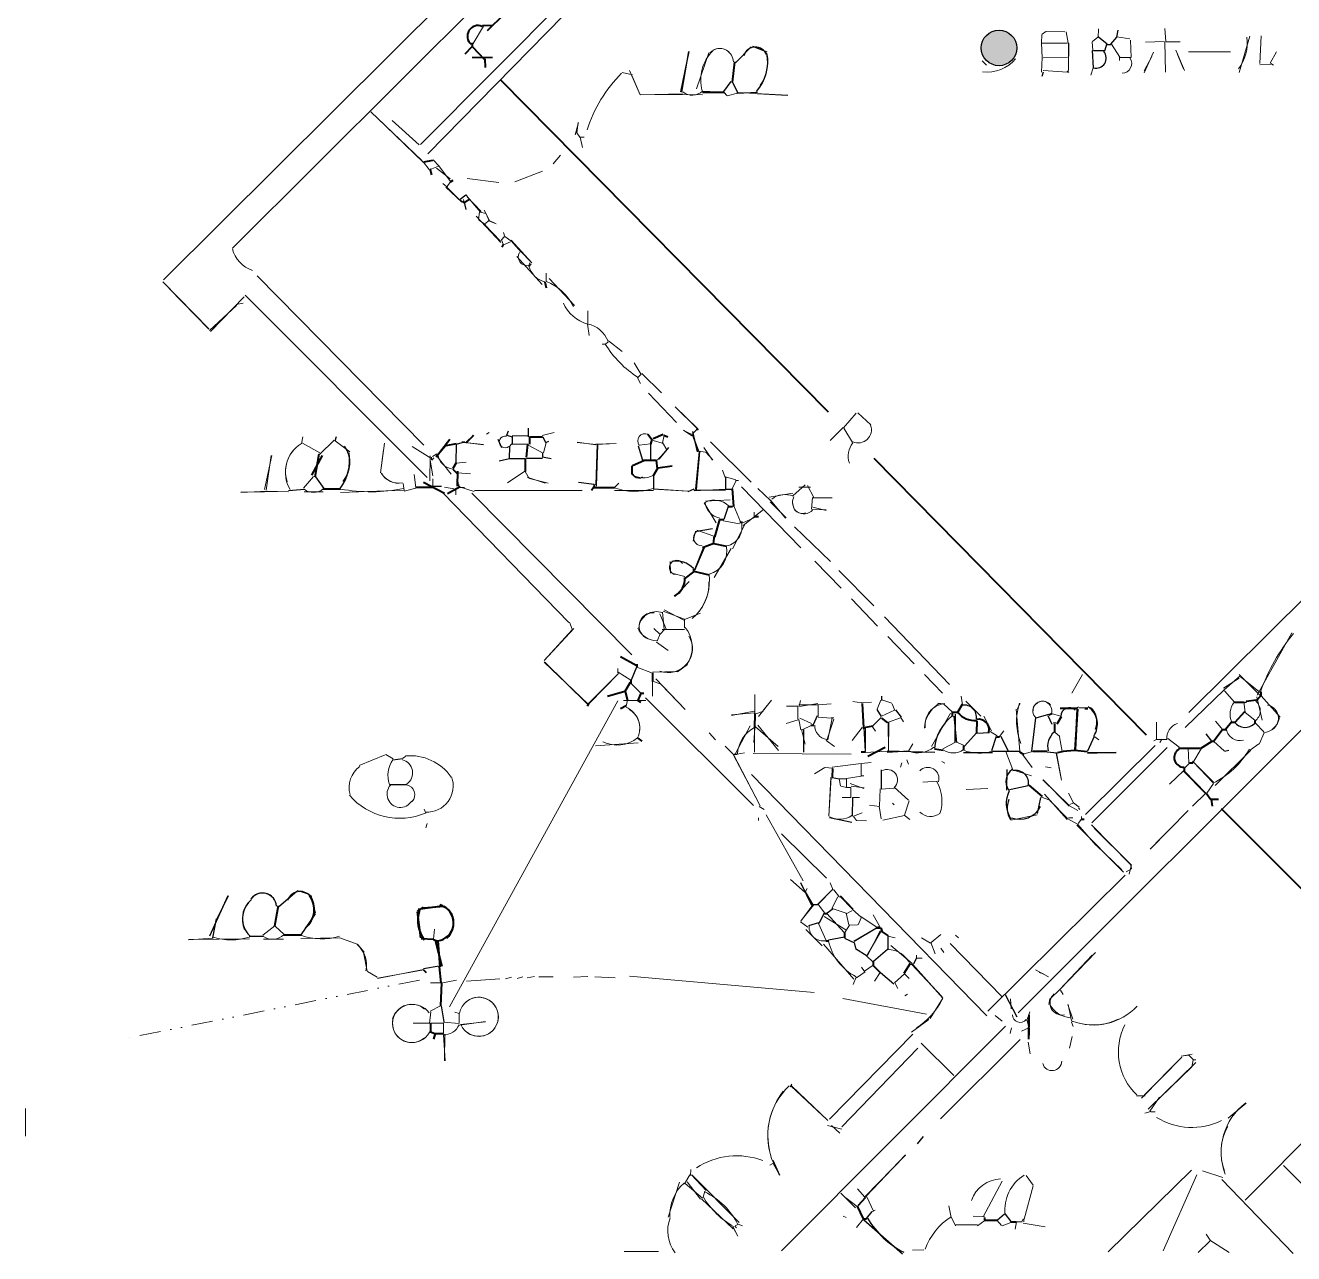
# Model space of a CAD drawing. Header units: millimetres. Extents: x 65038 to 140949, y 40232 to 87783.
# Drawn here: x 65038 to 79942, y 40247 to 54684 of the extents above; entities that cross this region are included whole.
import ezdxf

# ---------------------------------------------------------------- set-up
doc = ezdxf.new("R2010")
doc.units = ezdxf.units.MM
doc.linetypes.add('DASHED', pattern=[617.859838, 445.211271, -172.648568])
doc.linetypes.add('PHANTOM', pattern=[620.047203, 246.784465, -124.420913, 0, -124.420913, 0, -124.420913])
for name, color, linetype, lineweight in [('A_DASHED', 8, 'DASHED', 18), ('A_MED', 9, 'CONTINUOUS', 20), ('A_THIN', 8, 'CONTINUOUS', 15), ('CHECK', 2, 'CONTINUOUS', 35), ('L_PHANTOM', 34, 'PHANTOM', 9), ('P_NOMARK', 6, 'CONTINUOUS', 35), ('P_R', 5, 'CONTINUOUS', 40), ('P_R_MARK', 5, 'CONTINUOUS', 25), ('SYM', 4, 'CONTINUOUS', 25), ('TEXT_SHAPE', 7, 'CONTINUOUS', 30)]:
    doc.layers.add(name, color=color, linetype=linetype, lineweight=lineweight)

msp = doc.modelspace()

# ---------------------------------------------------------------- hatches: boundary and pattern name
at = {"layer": 'TEXT_SHAPE'}
h = msp.add_hatch(color=7, dxfattribs=at)
h.dxf.hatch_style = 1
edge = h.paths.add_edge_path()
edge.add_arc((76480, 54419), 209, 0, 360)

# ---------------------------------------------------------------- linework, layer by layer
at = {"layer": 'A_DASHED', "lineweight": 15}
msp.add_line((74315, 48388), (75814, 46836), dxfattribs=at)
at = {"layer": 'A_MED', "lineweight": 20}
for p, q in [((70422, 54673), (70302, 54470)), ((73070, 54362), (72925, 53940)), ((78708, 54374), (79199, 54374)), ((72172, 54101), (72053, 54129)), ((72139, 54155), (72264, 53868)), ((72264, 53868), (72169, 54086)), ((72269, 53867), (72761, 53879)), ((72997, 53867), (72269, 53870)), ((73249, 53895), (73282, 53861)), ((73287, 53857), (73407, 53886)), ((73400, 53896), (73997, 53862)), ((73640, 53878), (73996, 53858)), ((71538, 53541), (71499, 53398)), ((71534, 53541), (71518, 53422)), ((71519, 53420), (71553, 53369)), ((71555, 53371), (71606, 53371)), ((71556, 53371), (71585, 53250)), ((69716, 53075), (69784, 52990)), ((69831, 53103), (69898, 53035)), ((69942, 52825), (69991, 52788)), ((69981, 52783), (70169, 52608)), ((69988, 52786), (70139, 52633)), ((70228, 52884), (70603, 52836)), ((70187, 52638), (70215, 52520)), ((70220, 52694), (70253, 52643)), ((70383, 52489), (70451, 52473)), ((70438, 52338), (70621, 52149)), ((70479, 52388), (70445, 52354)), ((70481, 52396), (70569, 52351)), ((70485, 52388), (70570, 52353)), ((70633, 52162), (70653, 52112)), ((70657, 52249), (70673, 52198)), ((70745, 52153), (70865, 52019)), ((70991, 51894), (70747, 52159)), ((70813, 51968), (71112, 51639)), ((71158, 51771), (71158, 51669)), ((67609, 51495), (67213, 51087)), ((71643, 51174), (71662, 51039)), ((72674, 50202), (72930, 49950)), ((72772, 49926), (72870, 49861)), ((68667, 49807), (68493, 49641)), ((68679, 49800), (68853, 49672)), ((71522, 49781), (71742, 49758)), ((71523, 49784), (71741, 49752)), ((72417, 49804), (72520, 49772)), ((72525, 49781), (72576, 49696)), ((72772, 49921), (72875, 49875)), ((73089, 49788), (73567, 49316)), ((68293, 49774), (68497, 49658)), ((69258, 49773), (69211, 49424)), ((69247, 49695), (69211, 49424)), ((71756, 49762), (71741, 49285)), ((71764, 49757), (71748, 49268)), ((72386, 49766), (72250, 49751)), ((72574, 49692), (72500, 49612)), ((73009, 49721), (73114, 49575)), ((73033, 49669), (73117, 49578)), ((67933, 49627), (67849, 49229)), ((67926, 49628), (67866, 49220)), ((68424, 49383), (68308, 49244)), ((73231, 49455), (73263, 49370)), ((73267, 49378), (73385, 49341)), ((67878, 49210), (67572, 49195)), ((68132, 49205), (67572, 49198)), ((67877, 49210), (68131, 49203)), ((68314, 49201), (68538, 49201)), ((68743, 49193), (69487, 49220)), ((69625, 49243), (69489, 49211)), ((71583, 49218), (70317, 49218)), ((72892, 49221), (73265, 49223)), ((72897, 49212), (73265, 49232)), ((73452, 49260), (74150, 48544)), ((74056, 49154), (74201, 49283)), ((74129, 49256), (74264, 49256)), ((74228, 49276), (74303, 49135)), ((73016, 49071), (73155, 48839)), ((73322, 49106), (73032, 49092)), ((73362, 49036), (73442, 48847)), ((73790, 49084), (73977, 48896)), ((74289, 49133), (74277, 48996)), ((74293, 49132), (74518, 49132)), ((74297, 49132), (74518, 49132)), ((73606, 48901), (73468, 48838)), ((73713, 48993), (73475, 48807)), ((74280, 48999), (74450, 48989)), ((74290, 49021), (74450, 48983)), ((73130, 48682), (72929, 48751)), ((73243, 48861), (73429, 48827)), ((73494, 48817), (73346, 48531)), ((72910, 48724), (72885, 48623)), ((73333, 48534), (73132, 48196)), ((72617, 48383), (72619, 48247)), ((72633, 48246), (72788, 48205)), ((74596, 48278), (75008, 47860)), ((72494, 47769), (72571, 47579)), ((72525, 47787), (72546, 47584)), ((72535, 47800), (72784, 47705)), ((72544, 47813), (72777, 47695)), ((72784, 47703), (72783, 47601)), ((72970, 47775), (72785, 47699)), ((72783, 47584), (72520, 47584)), ((72783, 47589), (72546, 47581)), ((72453, 47436), (72590, 47338)), ((72499, 47531), (72464, 47446)), ((72002, 47124), (72002, 47073)), ((72222, 47141), (72406, 47069)), ((72818, 47171), (72700, 47084)), ((72010, 47065), (71661, 46716)), ((72007, 47067), (71662, 46715)), ((72408, 46971), (72407, 46801)), ((72696, 47090), (72408, 47081)), ((77460, 47055), (77335, 46834)), ((76035, 46801), (76052, 46698)), ((79125, 46875), (78668, 46430)), ((79126, 46873), (78668, 46430)), ((70022, 43149), (72002, 46746)), ((72330, 46750), (72068, 46750)), ((72119, 46750), (72237, 46750)), ((74762, 46736), (74864, 46722)), ((74863, 46726), (74981, 46728)), ((74868, 46715), (74883, 46426)), ((75089, 46754), (75046, 46648)), ((75103, 46757), (75221, 46717)), ((75223, 46711), (75257, 46632)), ((75931, 46614), (75830, 46706)), ((76089, 46742), (76264, 46566)), ((76727, 46714), (76691, 46647)), ((79356, 46732), (79372, 46613)), ((79509, 46791), (79572, 46518)), ((75250, 46635), (75098, 46565)), ((75325, 46549), (75358, 46497)), ((75909, 46601), (75687, 46209)), ((76301, 46564), (76392, 46391)), ((76682, 46646), (76726, 46153)), ((76908, 46545), (76860, 46155)), ((76911, 46545), (76867, 46154)), ((79025, 46506), (79111, 46406)), ((79369, 46612), (79488, 46512)), ((74871, 46431), (74753, 46277)), ((74912, 46426), (74911, 46153)), ((74993, 46440), (75029, 46390)), ((75178, 46494), (75180, 46154)), ((75184, 46490), (75182, 46153)), ((76218, 46373), (76073, 46212)), ((76374, 46384), (76459, 46334)), ((76536, 46393), (76484, 46326)), ((77134, 46378), (77195, 46326)), ((79492, 46482), (79593, 46379)), ((72239, 46252), (71737, 46215)), ((75467, 46241), (75416, 46155)), ((75975, 46263), (75820, 46181)), ((75981, 46260), (76063, 46222)), ((77189, 46322), (77223, 46151)), ((78462, 46302), (78598, 46202)), ((73590, 46127), (74741, 46119)), ((76561, 46149), (76642, 45933)), ((76877, 46150), (76773, 46122)), ((78703, 46187), (78712, 46016)), ((76637, 45934), (76860, 45863)), ((78647, 45921), (78481, 45764)), ((78755, 46035), (79000, 45787)), ((78763, 46023), (78997, 45783)), ((76094, 45704), (76349, 45713)), ((76620, 45344), (76927, 45405)), ((77296, 45370), (77347, 45370)), ((77449, 45387), (77448, 45353)), ((68233, 44514), (68386, 44466)), ((74225, 44538), (74207, 44504)), ((74525, 44530), (74350, 44356)), ((74521, 44529), (74355, 44356)), ((74584, 44442), (74516, 44306)), ((74539, 44525), (74604, 44439)), ((74611, 44447), (74763, 44294)), ((74616, 44452), (74767, 44298)), ((74291, 44348), (74152, 44155)), ((74299, 44345), (74155, 44164)), ((74358, 44348), (74431, 44249)), ((74531, 44300), (74683, 44249)), ((74147, 44149), (74232, 44083)), ((74359, 44128), (74447, 43926)), ((74817, 44114), (74716, 44110)), ((74858, 44194), (74825, 44114)), ((67968, 44102), (67827, 43990)), ((67974, 44096), (68078, 43997)), ((74209, 44058), (74401, 43864)), ((74722, 44107), (74669, 44023)), ((75068, 44092), (74774, 43921)), ((75173, 43978), (75258, 43960)), ((75794, 43998), (75682, 43905)), ((68274, 43952), (68735, 43958)), ((74418, 43886), (74775, 43474)), ((75679, 43906), (75730, 43770)), ((69013, 43788), (69056, 43567)), ((69058, 43562), (69173, 43498)), ((69058, 43562), (69173, 43498)), ((69177, 43482), (69715, 43589)), ((69177, 43484), (69720, 43585)), ((74905, 43558), (74804, 43489)), ((75000, 43637), (74900, 43566)), ((75083, 43551), (75017, 43448)), ((75370, 43537), (75253, 43432)), ((76907, 43584), (77063, 43500)), ((69800, 43431), (69919, 43431)), ((74802, 43497), (74767, 43412)), ((75254, 43430), (75289, 43363)), ((69802, 43091), (69787, 42954)), ((70085, 43087), (70136, 43071)), ((70137, 43074), (70137, 42955)), ((69951, 42955), (69950, 42836)), ((77318, 43021), (77338, 42971)), ((76837, 42902), (76837, 42817)), ((78190, 42115), (78627, 42557)), ((78794, 42494), (78234, 41945)), ((78621, 42567), (78751, 42590)), ((74045, 42240), (74027, 42207)), ((78095, 42104), (78196, 42104)), ((65041, 41952), (65038, 41628)), ((79382, 42016), (79171, 41838)), ((74632, 41712), (74466, 41754)), ((73821, 41306), (73787, 41288)), ((73825, 41305), (73902, 41174)), ((80837, 40252), (79823, 41285)), ((72874, 41169), (73427, 40612)), ((76798, 41164), (76879, 41053)), ((78742, 41228), (77761, 40268)), ((78804, 41175), (78407, 40281)), ((78871, 41219), (79110, 41142)), ((72816, 41091), (72970, 40887)), ((76515, 41101), (76294, 40681)), ((76879, 41045), (76774, 40654)), ((79096, 41120), (79936, 40250)), ((72985, 40892), (73356, 40539)), ((74928, 40914), (75003, 40748)), ((75889, 40810), (75918, 40673)), ((73353, 40567), (73410, 40451)), ((73354, 40554), (73412, 40452)), ((74886, 40656), (74803, 40553)), ((75922, 40674), (75969, 40576)), ((75971, 40584), (76225, 40584)), ((76175, 40686), (76310, 40682)), ((76227, 40573), (76311, 40636)), ((76458, 40636), (76508, 40578)), ((76515, 40576), (76617, 40614)), ((76686, 40621), (76670, 40536)), ((76682, 40622), (76750, 40622))]:
    msp.add_line(p, q, dxfattribs=at)
for centre, radius, start, end in [((73202, 54256), 157, 49.2599, 139.4691), ((73197, 54251), 161, 1.4313, 119.2168), ((73459, 54045), 484, 134.5022, 195.6899), ((67825, 52151), 366, 194.5853, 251.3285), ((71206, 51920), 259, 194.3556, 255.5876), ((70941, 51117), 599, 25.9594, 68.4942), ((72320, 49800), 85.2, 68.1655, 218.0974), ((68493, 49431), 399, 121.8663, 210.4874), ((68491, 49439), 395, 140.089, 197.4655), ((69426, 49540), 237, 210.0977, 280.635), ((69430, 49545), 242, 210.6367, 279.3276), ((72300, 49640), 274, 240.9701, 295.1288), ((68424, 49378), 183, 233.4602, 308.7749), ((69098, 51183), 1981, 259.6448, 281.2092), ((73238, 49103), 214, 185.8924, 259.1953), ((73136, 48867), 237, 45.3467, 115.7722), ((74188, 49078), 136, 150.8733, 318.1685), ((74166, 49055), 108, 175.0961, 292.4699), ((73234, 48786), 225, 281.7211, 13.8908), ((72986, 48661), 94.7, 130.1628, 272.348), ((73004, 48503), 278, 284.4571, 13.8176), ((72691, 48312), 84.4, 34.8888, 265.1926), ((72556, 48121), 516, 307.8729, 2.6232), ((72478, 48158), 599, 322.7958, 6.9603), ((72463, 47703), 251, 204.6788, 269.5173), ((72507, 47376), 367, 326.9064, 39.0896), ((72594, 47360), 283, 249.4023, 31.2051), ((71989, 46424), 269, 334.643, 66.4322), ((75964, 46404), 362, 123.7357, 176.5919), ((75861, 46463), 250, 93.8554, 188.4591), ((76988, 46628), 112, 343.4285, 227.4957), ((76994, 46627), 114, 38.6092, 178.9586), ((79409, 46591), 215, 138.7302, 206.9269), ((79405, 46629), 145, 304.1918, 50.268), ((72025, 46434), 234, 349.747, 62.7512), ((79564, 46583), 214, 276.4245, 349.4299), ((79311, 46440), 162, 191.1741, 284.5534), ((71994, 46600), 376, 243.1128, 309.5173), ((75939, 46336), 204, 235.5451, 306.709), ((76245, 46614), 485, 247.6656, 288.7126), ((67942, 44131), 190, 235.7712, 314.0171), ((68518, 44649), 703, 249.8698, 287.4841), ((74415, 44091), 168, 178.7962, 279.7123), ((75084, 44055), 622, 192.1806, 242.7847), ((70366, 43031), 230, 203.672, 169.3882), ((77222, 43193), 143, 131.2533, 280.7362), ((69578, 42953), 226, 48.4581, 312.0478), ((69583, 42958), 231, 167.9387, 333.8836), ((69956, 43010), 192, 268.1407, 338.1061), ((77589, 43585), 651, 255.1101, 296.5072), ((74598, 41638), 834, 141.6855, 193.7863), ((78746, 42512), 782, 237.9923, 296.3497), ((73397, 40548), 850, 68.7339, 123.8498), ((77028, 40763), 479, 121.732, 186.7129), ((76514, 40747), 380, 92.4971, 160.6909), ((73807, 41384), 930, 210.573, 241.3014)]:
    msp.add_arc(centre, radius, start, end, dxfattribs=at)
at = {"layer": 'A_THIN', "lineweight": 15}
for p, q in [((69682, 53284), (73539, 57163)), ((69767, 53175), (73726, 57214)), ((66662, 51694), (71906, 56914)), ((67472, 52067), (70907, 55490)), ((69098, 53666), (69699, 53094)), ((69165, 53606), (69715, 53072)), ((69665, 53281), (69347, 53567)), ((71326, 53158), (71240, 53058)), ((69894, 53028), (69794, 52990)), ((69871, 53006), (70030, 52879)), ((69898, 53034), (70035, 52848)), ((71116, 52972), (70789, 52847)), ((70032, 52841), (69996, 52791)), ((70229, 52669), (70393, 52496)), ((70255, 52646), (70387, 52490)), ((70376, 52487), (70364, 52401)), ((70431, 52511), (70496, 52381)), ((70454, 52470), (70488, 52386)), ((70337, 52440), (70626, 52133)), ((70367, 52395), (70445, 52343)), ((70665, 52200), (70635, 52163)), ((70674, 52204), (70742, 52152)), ((70738, 52141), (70655, 52105)), ((70866, 52021), (70982, 51899)), ((70965, 51893), (70953, 51857)), ((70982, 51883), (70961, 51852)), ((67761, 51740), (69719, 49751)), ((66653, 51671), (67194, 51119)), ((66728, 51593), (67196, 51112)), ((71194, 51710), (71490, 51390)), ((67599, 51418), (67514, 51403)), ((69761, 49368), (67620, 51515)), ((67518, 51393), (67203, 51096)), ((71648, 51328), (71647, 51175)), ((71889, 50978), (72051, 50849)), ((71815, 50937), (71849, 50937)), ((71887, 50966), (71853, 50932)), ((72191, 50718), (72276, 50582)), ((72232, 50543), (72267, 50475)), ((72271, 50579), (72237, 50545)), ((72284, 50592), (72514, 50365)), ((72359, 50363), (72689, 50015)), ((72673, 50202), (72935, 49946)), ((72927, 49934), (72878, 49882)), ((68298, 49849), (68283, 49764)), ((72543, 49864), (72527, 49778)), ((71980, 49770), (71742, 49758)), ((71980, 49769), (71742, 49761)), ((72945, 49679), (73030, 49669)), ((72500, 49613), (72466, 49579)), ((69609, 49406), (69627, 49253)), ((73392, 49332), (73339, 49231)), ((73384, 49336), (73418, 49336)), ((69477, 49299), (69490, 49219)), ((69949, 49185), (71425, 47666)), ((72163, 47287), (70283, 49185)), ((72011, 49303), (71960, 49252)), ((71960, 49218), (72418, 49218)), ((72417, 49232), (72820, 49208)), ((72418, 49235), (72825, 49209)), ((73645, 49242), (73793, 49101)), ((74055, 49187), (73780, 49139)), ((73794, 49105), (73972, 48891)), ((73602, 48962), (73602, 48911)), ((74077, 48792), (74498, 48384)), ((76703, 43079), (82056, 48429)), ((78712, 46608), (80114, 47997)), ((75898, 46937), (75135, 47733)), ((71483, 47597), (71134, 47219)), ((71462, 47578), (71135, 47218)), ((71433, 47671), (71463, 47587)), ((72423, 47596), (72492, 47530)), ((79922, 47544), (79512, 46813)), ((71135, 47201), (71652, 46707)), ((71137, 47203), (71643, 46706)), ((72006, 47080), (72152, 46986)), ((72153, 46954), (72271, 46835)), ((72409, 46975), (72510, 46940)), ((72447, 47005), (72791, 46643)), ((79302, 47010), (79117, 46895)), ((79126, 46875), (79312, 47040)), ((79302, 47055), (79548, 46807)), ((79316, 47028), (79548, 46841)), ((72510, 46938), (72791, 46643)), ((79129, 46864), (79248, 46729)), ((79559, 46802), (79783, 46552)), ((72115, 46751), (72098, 46683)), ((72327, 46780), (73594, 45514)), ((77414, 46673), (77383, 46652)), ((77420, 46664), (77488, 46663)), ((75320, 46544), (75168, 46489)), ((77098, 46595), (77201, 46565)), ((77115, 46488), (77149, 46488)), ((78332, 46493), (78330, 46289)), ((79595, 46370), (79536, 46237)), ((78316, 46221), (77496, 45407)), ((77604, 46321), (77653, 46285)), ((78332, 46292), (78299, 46274)), ((78333, 46289), (78384, 46289)), ((78387, 46287), (78369, 46254)), ((78384, 46289), (78452, 46289)), ((79534, 46240), (79434, 46169)), ((76761, 46109), (76869, 45961)), ((77150, 46129), (77215, 45813)), ((77155, 46134), (77212, 45812)), ((78455, 46195), (77572, 45310)), ((78854, 46179), (78758, 46015)), ((79439, 46164), (79018, 45751)), ((77025, 45969), (77094, 45957)), ((76336, 43043), (73570, 45880)), ((76996, 45816), (77304, 45513)), ((76998, 45818), (77302, 45505)), ((78999, 45774), (78923, 45660)), ((76977, 45612), (77078, 45578)), ((77016, 45648), (77279, 45351)), ((77296, 45659), (77356, 45546)), ((77298, 45660), (77354, 45543)), ((78908, 45658), (78753, 45506)), ((77076, 45573), (77286, 45360)), ((77306, 45510), (77406, 45456)), ((77346, 45543), (77313, 45525)), ((77353, 45547), (77420, 45496)), ((77412, 45486), (77429, 45469)), ((73745, 45406), (74177, 44628)), ((77289, 45357), (77410, 45293)), ((77447, 45354), (77411, 45305)), ((78703, 45454), (78254, 45001)), ((73925, 45181), (74451, 44660)), ((77394, 45285), (77944, 44730)), ((77404, 45292), (77619, 45049)), ((77565, 45287), (78022, 44825)), ((77597, 45247), (78024, 44827)), ((77620, 45050), (77921, 44759)), ((78382, 45129), (78263, 45009)), ((78036, 44769), (77974, 44735)), ((78035, 44822), (78008, 44707)), ((78026, 44826), (78038, 44775)), ((74029, 44643), (74200, 44493)), ((74497, 44604), (74532, 44520)), ((77961, 44696), (76350, 43098)), ((74752, 44277), (74685, 44242)), ((74424, 44210), (74678, 44052)), ((74458, 44244), (74659, 44021)), ((74684, 44248), (74714, 44111)), ((74859, 44207), (75042, 44083)), ((75002, 44229), (75088, 44077)), ((69846, 44062), (69833, 43942)), ((75040, 44073), (74777, 43916)), ((75092, 44034), (74932, 43755)), ((75082, 44042), (74935, 43751)), ((75969, 43992), (76002, 43958)), ((67245, 43954), (66956, 43934)), ((66956, 43941), (67672, 43946)), ((68070, 43942), (67837, 43943)), ((68735, 43960), (68939, 43883)), ((68735, 43960), (68939, 43883)), ((68943, 43884), (69019, 43791)), ((75209, 43870), (75460, 43658)), ((75570, 43959), (75675, 43897)), ((75795, 43836), (75831, 43786)), ((75510, 43754), (75510, 43720)), ((75510, 43720), (75578, 43720)), ((77612, 43787), (77194, 43353)), ((77576, 43755), (77196, 43351)), ((74862, 43615), (74898, 43565)), ((75453, 43651), (75812, 43264)), ((75467, 43644), (75820, 43249)), ((76950, 43553), (77001, 43536)), ((70106, 43461), (69920, 43425)), ((70614, 43476), (70221, 43449)), ((70750, 43495), (70682, 43479)), ((70884, 43501), (70816, 43483)), ((71020, 43503), (70934, 43488)), ((71071, 43499), (71240, 43499)), ((71647, 43506), (71478, 43496)), ((71731, 43500), (71968, 43490)), ((72138, 43507), (74308, 43317)), ((74645, 43247), (75626, 43064)), ((75405, 43297), (75372, 43279)), ((75820, 43252), (75670, 43013)), ((76614, 43243), (76622, 43123)), ((77078, 43244), (77066, 43176)), ((77194, 43353), (77082, 43244)), ((77203, 43345), (77235, 43293)), ((69917, 43160), (69796, 43096)), ((76840, 43091), (76805, 42989)), ((77288, 43175), (77347, 43002)), ((77293, 43176), (77325, 43023)), ((69595, 42955), (69790, 42955)), ((69595, 42955), (69781, 42955)), ((69798, 42955), (69951, 42955)), ((69950, 42968), (70136, 42951)), ((70444, 42975), (70142, 42931)), ((70444, 42972), (70153, 42942)), ((75653, 43000), (75451, 42851)), ((76433, 43048), (76516, 42979)), ((77333, 42969), (77349, 42918)), ((69953, 42819), (69970, 42513)), ((69967, 42827), (69965, 42512)), ((76557, 42921), (73923, 40279)), ((75467, 42827), (74489, 41827)), ((76628, 42902), (76611, 42833)), ((76828, 42902), (76745, 42864)), ((77340, 42799), (77306, 42663)), ((75526, 42663), (74634, 41737)), ((75563, 42721), (75948, 42341)), ((76822, 42731), (76845, 42596)), ((78626, 42558), (78155, 42075)), ((78706, 42582), (78621, 42567)), ((78761, 42531), (78711, 42582)), ((78761, 42527), (78746, 42441)), ((78757, 42527), (78791, 42527)), ((78742, 42440), (78370, 42080)), ((74039, 42215), (74406, 41870)), ((74042, 42219), (74467, 41812)), ((78364, 42086), (78253, 41922)), ((78263, 41917), (78195, 41899)), ((78263, 41915), (78314, 41915)), ((74512, 41755), (74608, 41664)), ((79373, 40876), (80315, 41827)), ((72847, 41173), (72782, 41069)), ((72857, 41235), (72856, 41167)), ((72865, 41175), (73037, 40991)), ((72726, 41089), (72593, 40676)), ((72793, 41071), (72996, 40898)), ((74816, 41010), (74903, 40910)), ((73021, 40981), (73004, 40913)), ((74621, 40958), (74794, 40784)), ((74678, 40902), (74813, 40800)), ((74649, 40689), (74682, 40671)), ((75024, 40757), (74990, 40739)), ((73376, 40569), (73393, 40552)), ((73411, 40591), (73378, 40573)), ((73414, 40592), (73465, 40576)), ((76765, 40657), (76747, 40623)), ((76764, 40605), (77022, 40563)), ((76773, 40656), (76772, 40622)), ((78958, 40393), (78820, 40259)), ((78913, 40477), (78961, 40407)), ((78956, 40407), (79185, 40260)), ((72073, 40271), (72480, 40271)), ((75597, 40291), (75461, 40288))]:
    msp.add_line(p, q, dxfattribs=at)
for centre, radius, start, end in [((73245, 52939), 1686, 135.5056, 162.154), ((72875, 54046), 182, 232.2209, 313.2055), ((70929, 51961), 98.8, 147.434, 283.935), ((71763, 51598), 440, 203.7778, 254.6643), ((71585, 50858), 321, 20.7156, 78.9894), ((72877, 51560), 1198, 211.2187, 237.7473), ((72198, 49907), 700, 250.0379, 288.0485), ((73965, 48925), 245, 66.8895, 129.7211), ((72454, 47586), 208, 69.4889, 175.9341), ((72408, 47623), 158, 83.1281, 250.8092), ((81754, 46061), 2339, 140.8683, 160.2654), ((79606, 46541), 157, 293.7206, 78.9169), ((78625, 46311), 173, 106.2534, 187.3247), ((78552, 46676), 1002, 296.1024, 330.1461), ((67456, 44643), 708, 252.8556, 287.6922), ((68724, 43637), 323, 348.3242, 48.5195), ((75162, 43526), 298, 24.0619, 88.0528), ((70367, 43031), 230, 230.696, 144.4063), ((75033, 43638), 878, 302.7738, 333.1218), ((69586, 42929), 248, 37.2492, 161.3162), ((77344, 43328), 309, 209.411, 265.4503), ((77591, 43639), 704, 249.1735, 316.5443), ((78581, 42619), 699, 152.8923, 226.4289), ((77103, 42511), 113, 195.2537, 0.0214), ((74567, 41634), 805, 133.2561, 203.9923), ((79813, 41441), 723, 126.8337, 200.9959), ((79712, 41437), 623, 150.8927, 200.5483), ((73111, 40702), 500, 131.6723, 183.1456), ((72644, 40201), 860, 26.77, 63.9534), ((73010, 40513), 423, 158.5993, 217.1632), ((73010, 40513), 423, 158.5993, 217.1632), ((76309, 40054), 738, 122.1364, 160.6135)]:
    msp.add_arc(centre, radius, start, end, dxfattribs=at)
at = {"layer": 'CHECK', "lineweight": 40}
for p, q in [((70664, 54817), (70466, 54620)), ((70528, 54684), (70409, 54680)), ((70293, 54430), (70431, 54286)), ((70439, 54290), (70442, 54188)), ((73373, 54255), (73343, 54016)), ((72997, 53905), (73251, 53895)), ((72997, 53898), (73247, 53898)), ((69725, 53079), (69826, 53099)), ((69793, 52997), (69811, 52929)), ((70063, 52859), (70030, 52841)), ((70249, 52637), (70199, 52601)), ((70654, 52110), (70636, 52076)), ((72926, 49946), (72943, 49929)), ((72352, 49881), (72402, 49812)), ((72399, 49815), (72383, 49763)), ((72535, 49874), (72416, 49824)), ((72540, 49866), (72589, 49846)), ((68526, 49629), (68400, 49396)), ((68486, 49645), (68438, 49372)), ((72166, 49507), (72166, 49405)), ((72305, 49565), (72171, 49506)), ((72301, 49575), (72385, 49575)), ((72385, 49575), (72453, 49575)), ((72450, 49575), (72463, 49472)), ((72637, 49502), (72469, 49480)), ((72466, 49475), (72415, 49390)), ((68538, 49235), (68742, 49235)), ((71719, 49255), (71689, 49218)), ((71723, 49286), (71723, 49252)), ((71723, 49252), (71960, 49252)), ((73342, 49235), (73360, 49031)), ((73298, 49030), (73348, 49030)), ((73194, 48877), (73135, 48670)), ((73195, 48877), (73246, 48877)), ((73130, 48594), (72994, 48544)), ((73124, 48596), (73277, 48563)), ((73127, 48673), (73126, 48605)), ((72888, 48298), (72888, 48264)), ((72889, 48263), (72792, 48188)), ((72888, 48268), (73073, 48227)), ((72030, 47266), (72216, 47164)), ((72222, 47175), (72222, 47141)), ((72144, 46959), (72083, 46853)), ((72154, 46988), (72153, 46954)), ((72408, 47073), (72408, 46971)), ((72084, 46855), (71879, 46794)), ((72088, 46853), (72115, 46749)), ((72272, 46835), (72237, 46750)), ((72271, 46835), (72305, 46835)), ((79554, 46801), (79504, 46748)), ((79556, 46850), (79555, 46799)), ((71659, 46717), (71641, 46683)), ((72099, 46687), (72031, 46652)), ((72236, 46748), (72270, 46730)), ((77400, 46656), (77200, 46656)), ((77398, 46650), (77374, 46170)), ((79250, 46731), (79352, 46731)), ((79504, 46751), (79385, 46739)), ((76217, 46511), (76216, 46374)), ((77099, 46594), (77066, 46576)), ((77209, 46556), (77159, 46470)), ((77402, 46647), (77370, 46170)), ((79365, 46615), (79250, 46492)), ((79486, 46510), (79486, 46476)), ((77132, 46476), (77131, 46374)), ((79110, 46410), (79007, 46274)), ((79113, 46408), (79147, 46408)), ((79213, 46494), (79143, 46411)), ((79215, 46493), (79249, 46493)), ((72234, 46306), (72283, 46269)), ((76453, 46323), (76487, 46323)), ((78981, 46265), (78845, 46180)), ((78977, 46272), (79011, 46272)), ((78706, 46187), (78841, 46187)), ((78643, 45925), (78909, 45657)), ((78657, 45918), (78905, 45658)), ((78722, 46016), (78756, 46016)), ((78919, 45656), (78968, 45586)), ((68008, 44334), (67965, 44097)), ((69647, 44272), (69716, 44321)), ((69687, 43959), (69647, 44265)), ((69655, 44298), (69906, 44330)), ((69720, 44312), (69957, 44333)), ((68075, 43994), (68278, 43993)), ((69836, 43939), (69689, 43949)), ((69835, 43938), (69886, 43922)), ((69855, 43932), (69934, 43628)), ((69884, 43925), (69907, 43619)), ((69716, 43585), (69750, 43551)), ((69900, 43618), (69922, 43432)), ((69930, 43431), (69918, 43159)), ((69798, 42955), (69798, 42853)), ((69798, 42855), (69848, 42834)), ((69852, 42835), (69835, 42767)), ((69848, 42836), (69950, 42836))]:
    msp.add_line(p, q, dxfattribs=at)
at = {"layer": 'CHECK', "lineweight": 30}
for p, q in [((73383, 54243), (73569, 54432)), ((73581, 54439), (73751, 54372)), ((72835, 54377), (72737, 53903)), ((72830, 54377), (72747, 53900)), ((73328, 54024), (73241, 53906)), ((73344, 54021), (73407, 53899)), ((73404, 53887), (73641, 53899)), ((70142, 52633), (70193, 52600)), ((70215, 52688), (70148, 52636)), ((70195, 52605), (70215, 52520)), ((68689, 49849), (68673, 49798)), ((72875, 49880), (72947, 49678)), ((72877, 49909), (72932, 49673)), ((72239, 49741), (72291, 49572)), ((72386, 49762), (72385, 49575)), ((72594, 49724), (72482, 49584)), ((72956, 49676), (72912, 49233)), ((72960, 49676), (72920, 49228)), ((68447, 49379), (68545, 49240)), ((72418, 49388), (72418, 49235)), ((73265, 49371), (73265, 49234)), ((68319, 49228), (68132, 49215)), ((71537, 49316), (71724, 49290)), ((72892, 49234), (72824, 49201)), ((73265, 49234), (73332, 49234)), ((73298, 49030), (73246, 48877)), ((73111, 48765), (72911, 48730)), ((73014, 48544), (72902, 48275)), ((73006, 48547), (72904, 48292)), ((72838, 48146), (72670, 47971)), ((72548, 47582), (72498, 47529)), ((72221, 47142), (72158, 46986)), ((77488, 46663), (77522, 46663)), ((77488, 46652), (77522, 46652)), ((79352, 46731), (79386, 46731)), ((77063, 46583), (76912, 46543)), ((77054, 46574), (77101, 46470)), ((76217, 46364), (76369, 46371)), ((78908, 46356), (78975, 46270)), ((76445, 46326), (76393, 46156)), ((76499, 46330), (76584, 46160)), ((77597, 46327), (77520, 46153)), ((79005, 46265), (79127, 46156)), ((76063, 46136), (76402, 46136)), ((76402, 46153), (76571, 46153)), ((76571, 46153), (76724, 46153)), ((79130, 46154), (79181, 46166)), ((76570, 45936), (76569, 45694)), ((78722, 46016), (78654, 45948)), ((76823, 45745), (76586, 45696)), ((67419, 44452), (67201, 43980)), ((67421, 44451), (67289, 44179)), ((68015, 44327), (68227, 44507)), ((68394, 44456), (68442, 44251)), ((67279, 44182), (67237, 43961)), ((68442, 44242), (68277, 43994)), ((67668, 43977), (67838, 43977)), ((69902, 43625), (69715, 43594)), ((69924, 43160), (69955, 42973))]:
    msp.add_line(p, q, dxfattribs=at)
at = {"layer": 'CHECK'}
for p, q in [((70289, 54307), (70526, 54307)), ((70179, 52609), (70193, 52600)), ((70183, 52663), (70183, 52663)), ((70219, 52615), (70219, 52615)), ((70238, 52666), (70238, 52666))]:
    msp.add_line(p, q, dxfattribs=at)
at = {"layer": 'CHECK', "lineweight": 30}
for centre, radius, start, end in [((73616, 54287), 142, 20.706, 164.0264), ((73251, 54253), 511, 317.6386, 11.894), ((73297, 54253), 467, 324.4482, 10.7752), ((68305, 49571), 544, 322.4544, 9.4193), ((68516, 49543), 336, 319.4584, 35.5012), ((72249, 49453), 88.5, 156.127, 301.8792), ((72692, 48124), 263, 41.6612, 102.5307), ((76071, 46551), 144, 350.9725, 98.6773), ((77305, 46565), 99.9, 45.0347, 181.8205), ((77390, 46470), 246, 325.5939, 55.7572), ((77416, 46501), 215, 335.854, 49.4053), ((77269, 46210), 219, 130.0941, 194.3573), ((79371, 46589), 156, 218.1411, 315.6086), ((76734, 45797), 173, 125.5059, 214.8054), ((76890, 45538), 326, 152.9161, 214.1972), ((76821, 45483), 247, 155.31, 212.6509), ((67824, 44317), 168, 5.2684, 143.2341), ((67825, 44321), 165, 44.6993, 144.6102), ((68267, 44348), 157, 42.5261, 160.8255), ((67901, 44177), 312, 131.5459, 202.2114), ((67874, 44186), 285, 128.7703, 225.5345)]:
    msp.add_arc(centre, radius, start, end, dxfattribs=at)
at = {"layer": 'CHECK', "lineweight": 40}
for centre, radius, start, end in [((72566, 48174), 221, 296.7291, 5.8277), ((76243, 46407), 121, 345.6477, 102.126), ((68158, 44293), 275, 308.6686, 35.5545), ((70018, 44162), 369, 161.534, 217.7783), ((69855, 44137), 216, 278.519, 62.7716), ((69841, 44129), 229, 311.0331, 72.5069)]:
    msp.add_arc(centre, radius, start, end, dxfattribs=at)
at = {"layer": 'L_PHANTOM', "lineweight": 15}
msp.add_line((69669, 43463), (66178, 42769), dxfattribs=at)
at = {"layer": 'P_NOMARK', "lineweight": 40}
msp.add_line((76828, 43053), (76827, 42769), dxfattribs=at)
at = {"layer": 'P_NOMARK', "lineweight": 30}
msp.add_line((76728, 42766), (75790, 41830), dxfattribs=at)
at = {"layer": 'P_R', "lineweight": 40}
for p, q in [((70623, 54044), (74472, 50142)), ((78212, 46343), (75012, 49592)), ((78971, 45590), (78985, 45505)), ((78974, 45591), (79059, 45591)), ((79091, 45480), (82262, 42300))]:
    msp.add_line(p, q, dxfattribs=at)
at = {"layer": 'P_R_MARK', "lineweight": 20}
for p, q in [((74651, 49954), (74802, 50126)), ((74820, 50130), (74973, 49989)), ((74647, 49958), (74495, 49804)), ((74657, 49949), (74759, 49780))]:
    msp.add_line(p, q, dxfattribs=at)
for centre, radius, start, end in [((74825, 49931), 155, 246.0802, 19.9343), ((74968, 49620), 260, 142.9024, 197.9954)]:
    msp.add_arc(centre, radius, start, end, dxfattribs=at)
at = {"layer": 'SYM', "lineweight": 15}
for p, q in [((69267, 46110), (68962, 45984)), ((69361, 46063), (69275, 46113)), ((69506, 46089), (69472, 46071)), ((69723, 45473), (69743, 45424)), ((69761, 45303), (69745, 45251))]:
    msp.add_line(p, q, dxfattribs=at)
at = {"layer": 'SYM', "lineweight": 30}
for p, q in [((69474, 46065), (69355, 46049)), ((69319, 45763), (69523, 45763))]:
    msp.add_line(p, q, dxfattribs=at)
at = {"layer": 'SYM', "lineweight": 20}
for centre, radius, start, end in [((77386, 46505), 700, 162.3263, 201.9219), ((69629, 45868), 330, 146.0851, 198.6276), ((69431, 45899), 158, 303.8906, 76.2603), ((69560, 45510), 590, 35.0925, 95.2869), ((69445, 45649), 157, 137.7597, 328.033), ((69494, 45640), 120, 319.4124, 77.1517), ((69759, 45744), 307, 266.8763, 20.1462)]:
    msp.add_arc(centre, radius, start, end, dxfattribs=at)
at = {"layer": 'SYM', "lineweight": 15}
for centre, radius, start, end in [((69158, 45724), 315, 127.1573, 194.801), ((69439, 46152), 787, 221.0494, 292.548), ((76729, 43057), 91.7, 180.7392, 319.7718)]:
    msp.add_arc(centre, radius, start, end, dxfattribs=at)
at = {"layer": 'TEXT_SHAPE', "lineweight": 20}
for p, q in [((76980, 54476), (76984, 54578)), ((76985, 54580), (77030, 54614)), ((77032, 54612), (77252, 54610)), ((77267, 54609), (77292, 54477)), ((77639, 54547), (77577, 54495)), ((77649, 54645), (77645, 54543)), ((77863, 54550), (78017, 54525)), ((78428, 54646), (78441, 54493)), ((79428, 54558), (79302, 54129)), ((79560, 54560), (79544, 54237)), ((76978, 54475), (76987, 54305)), ((76981, 54476), (77286, 54476)), ((77573, 54492), (77582, 54390)), ((77800, 54463), (77901, 54310)), ((78025, 54510), (78033, 54305)), ((78421, 54495), (78200, 54487)), ((78429, 54492), (78434, 54135)), ((78438, 54492), (78607, 54492)), ((76985, 54306), (76979, 54136)), ((77285, 54312), (76997, 54303)), ((77295, 54323), (77298, 54152)), ((78294, 54369), (78187, 54125)), ((78277, 54317), (78187, 54149)), ((78557, 54391), (78658, 54153)), ((78576, 54340), (78646, 54172)), ((79742, 54373), (79667, 54240)), ((76997, 54152), (77284, 54136)), ((77587, 54187), (77557, 54100)), ((79544, 54220), (79674, 54229)), ((70201, 49781), (70422, 49755)), ((70301, 49866), (70231, 49783)), ((70760, 49859), (70947, 49859)), ((71157, 49778), (71127, 49658)), ((70760, 49763), (70946, 49763)), ((70955, 49747), (71115, 49661)), ((69794, 49625), (69792, 49331)), ((70908, 49444), (70705, 49306)), ((70910, 49439), (70957, 49357)), ((70933, 49375), (71147, 49303)), ((70961, 49358), (71182, 49305)), ((70141, 49261), (70313, 49205)), ((73610, 46818), (73609, 46596)), ((73610, 46818), (73609, 46596)), ((74117, 46681), (74117, 46528)), ((74354, 46698), (74126, 46698)), ((74352, 46713), (74134, 46680)), ((74354, 46698), (74354, 46562)), ((74355, 46697), (74506, 46708)), ((73604, 46622), (73336, 46572)), ((74127, 46527), (74151, 46406)), ((74353, 46553), (74506, 46542)), ((74538, 46531), (74458, 46283)), ((74517, 46543), (74468, 46287)), ((74506, 46545), (74540, 46545)), ((73557, 46453), (73382, 46125)), ((73611, 46426), (73600, 46255)), ((73608, 46426), (73607, 46141)), ((73618, 46438), (73885, 46210)), ((73644, 46457), (73889, 46160)), ((74158, 46407), (74200, 46234)), ((74271, 46454), (74168, 46406)), ((73261, 46214), (73362, 46112)), ((73361, 46108), (73651, 45557)), ((73489, 46135), (73404, 46117)), ((74912, 46138), (75165, 46155)), ((74432, 45961), (74313, 45887)), ((74521, 45954), (74436, 45962)), ((74858, 46009), (74519, 45965)), ((74860, 46000), (74859, 45864)), ((74508, 45848), (74479, 45388)), ((74502, 45844), (74481, 45388)), ((74601, 45830), (74616, 45744)), ((74605, 45830), (74689, 45830)), ((74860, 45859), (74689, 45831)), ((74732, 45775), (74893, 45713)), ((74859, 45864), (74893, 45864)), ((75756, 45799), (75586, 45789)), ((74620, 45741), (74688, 45725)), ((74638, 45609), (74739, 45609)), ((74689, 45728), (74740, 45728)), ((74740, 45728), (74739, 45609)), ((74756, 45609), (74841, 45609)), ((75083, 45711), (75075, 45507)), ((75249, 45719), (75096, 45708)), ((75248, 45729), (75415, 45579)), ((75071, 45506), (75095, 45357)), ((75424, 45571), (75369, 45403)), ((75114, 45342), (75367, 45396))]:
    msp.add_line(p, q, dxfattribs=at)
at = {"layer": 'TEXT_SHAPE', "lineweight": 30}
for p, q in [((77647, 54550), (77749, 54467)), ((77877, 54629), (77859, 54544)), ((77295, 54476), (77298, 54323)), ((77742, 54459), (77724, 54391)), ((77743, 54458), (77794, 54458)), ((77860, 54545), (77790, 54462)), ((77575, 54390), (77585, 54186)), ((77590, 54390), (77726, 54390)), ((77000, 54134), (76983, 54083)), ((77281, 54149), (77298, 54132)), ((70947, 49950), (70947, 49848)), ((70590, 49819), (70632, 49724)), ((70712, 49915), (70691, 49865)), ((70693, 49867), (70761, 49849)), ((70760, 49848), (70760, 49763)), ((71118, 49848), (71151, 49780)), ((71184, 49795), (71151, 49777)), ((70099, 49763), (70098, 49541)), ((70168, 49776), (70100, 49759)), ((70756, 49766), (70725, 49729)), ((70726, 49729), (70725, 49592)), ((71115, 49660), (71115, 49609)), ((70726, 49588), (70606, 49563)), ((70725, 49592), (70912, 49592)), ((70929, 49598), (71115, 49598)), ((71116, 49612), (71216, 49592)), ((70112, 49422), (70122, 49285)), ((69826, 49269), (69928, 49269)), ((75100, 46800), (75100, 46749)), ((74911, 46149), (74879, 46715)), ((75829, 46707), (75761, 46714)), ((74342, 46568), (74294, 46464)), ((75095, 46549), (74991, 46449)), ((75042, 46643), (75095, 46559)), ((75265, 46640), (75331, 46554)), ((75949, 46564), (75981, 46256)), ((75963, 46589), (75962, 46260)), ((74184, 46405), (74183, 46141)), ((73369, 46120), (73403, 46120)), ((75724, 46136), (75165, 46153)), ((75166, 46141), (75419, 46156)), ((77045, 46145), (77164, 46133)), ((77520, 46130), (77858, 46142)), ((77520, 46138), (77858, 46139)), ((75096, 45932), (75095, 45711)), ((74519, 45842), (74604, 45827)), ((74756, 45609), (74755, 45388)), ((76933, 45419), (76970, 45609)), ((74487, 45373), (74750, 45320)), ((74146, 44609), (74277, 44344)), ((74202, 44498), (74291, 44348)), ((74293, 44350), (74361, 44350)), ((74530, 44299), (74461, 44249)), ((74758, 44291), (74858, 44204)), ((74358, 44135), (74240, 44099)), ((74424, 44250), (74361, 44128)), ((74663, 43966), (74476, 43933)), ((75172, 43975), (75172, 43822)), ((74664, 43957), (74780, 43901)), ((74779, 43906), (74795, 43838)), ((74795, 43832), (74930, 43747)), ((75171, 43823), (75005, 43682)), ((75904, 43893), (76513, 43268)), ((74926, 43744), (74996, 43679)), ((75511, 43719), (75475, 43652)), ((75087, 43550), (75244, 43418)), ((75374, 43532), (75424, 43481)), ((75442, 43651), (75476, 43651)), ((76552, 43293), (76690, 43032)), ((76810, 42987), (76829, 42903)), ((75589, 41623), (75519, 41539)), ((73823, 41345), (73899, 41171)), ((75381, 41405), (74905, 40920)), ((75379, 41408), (74914, 40919)), ((74987, 40743), (74917, 40659)), ((76544, 40711), (76460, 40641)), ((76553, 40711), (76620, 40626)), ((74893, 40643), (75344, 40247))]:
    msp.add_line(p, q, dxfattribs=at)
at = {"layer": 'TEXT_SHAPE', "lineweight": 40}
for p, q in [((70284, 54431), (70201, 54344)), ((70290, 54477), (70289, 54426)), ((71142, 51669), (71160, 51601)), ((70027, 49815), (69867, 49609)), ((70303, 49865), (70210, 49772)), ((70964, 49848), (70963, 49763)), ((70964, 49848), (71116, 49848)), ((69977, 49743), (69908, 49664)), ((70099, 49766), (69980, 49741)), ((70940, 49763), (70925, 49610)), ((70099, 49541), (70063, 49474)), ((70912, 49592), (70911, 49439)), ((70060, 49469), (70111, 49418)), ((70115, 49446), (70114, 49267)), ((69826, 49251), (69623, 49252)), ((69717, 49316), (69962, 49184)), ((70147, 49260), (69997, 49179)), ((73602, 48911), (73653, 48911)), ((73432, 48843), (73466, 48843)), ((76045, 46700), (75996, 46614)), ((73609, 46596), (73608, 46426)), ((75098, 46543), (75164, 46491)), ((75929, 46613), (75997, 46613)), ((75929, 46613), (75929, 46562)), ((74269, 46460), (74303, 46460)), ((74878, 46426), (74912, 46426)), ((74996, 46446), (74911, 46431)), ((74940, 46094), (75140, 46201)), ((76063, 46221), (76063, 46170)), ((74860, 46145), (74911, 46145)), ((75723, 46180), (75825, 46167)), ((76720, 46147), (76771, 46114)), ((76876, 46153), (77045, 46153)), ((77233, 46149), (77165, 46133)), ((77368, 46161), (77232, 46150)), ((77367, 46164), (77519, 46149)), ((78587, 46187), (78706, 46187)), ((74521, 45949), (74520, 45847)), ((78654, 45948), (78654, 45914)), ((76831, 45754), (76986, 45621)), ((77448, 45353), (77482, 45353)), ((74428, 44247), (74462, 44247)), ((74664, 44026), (74664, 43958)), ((75037, 44077), (75088, 44077)), ((75092, 44078), (75108, 44027)), ((75108, 44030), (75177, 43981)), ((74444, 43924), (74478, 43924)), ((75002, 43686), (75002, 43635)), ((75002, 43635), (75086, 43549)), ((75435, 43656), (75363, 43539)), ((74909, 40908), (74821, 40808)), ((74813, 40806), (74885, 40656)), ((74887, 40656), (74921, 40656)), ((76310, 40673), (76310, 40639)), ((76310, 40639), (76462, 40639)), ((76614, 40622), (76682, 40622))]:
    msp.add_line(p, q, dxfattribs=at)
at = {"layer": 'TEXT_SHAPE', "lineweight": 15}
for p, q in [((76281, 54268), (76332, 54216)), ((77895, 54305), (78030, 54305)), ((77895, 54305), (77895, 54271)), ((79672, 54235), (79705, 54217)), ((70167, 49791), (70201, 49791)), ((70167, 49780), (70201, 49780)), ((70201, 49780), (70235, 49780)), ((70490, 49897), (70457, 49879)), ((71251, 49900), (71112, 49862)), ((69583, 49734), (69802, 49596)), ((69875, 49649), (69824, 49616)), ((69861, 49637), (70041, 49409)), ((69911, 49663), (69878, 49645)), ((70234, 49776), (70422, 49756)), ((69794, 49573), (69827, 49388)), ((69811, 49610), (69810, 49576)), ((69837, 49603), (69816, 49572)), ((70218, 49551), (70099, 49538)), ((69826, 49354), (69826, 49269)), ((70115, 49426), (70268, 49412)), ((69962, 49256), (70097, 49234)), ((70129, 49255), (70096, 49237)), ((70097, 49235), (70097, 49167)), ((70131, 49286), (70131, 49252)), ((70131, 49252), (70165, 49252)), ((70165, 49252), (70199, 49252)), ((73806, 46754), (73655, 46560)), ((73806, 46754), (73710, 46631)), ((73982, 46681), (74117, 46681)), ((74147, 46750), (74131, 46682)), ((73608, 46603), (73336, 46579)), ((73712, 46625), (73611, 46590)), ((74119, 46520), (73980, 46479)), ((74140, 46542), (74277, 46478)), ((73075, 46368), (73147, 46287)), ((74447, 46279), (74548, 46210)), ((73360, 46115), (73673, 45511)), ((74978, 46021), (74859, 46008)), ((75337, 46016), (75321, 45965)), ((75398, 46050), (75414, 45999)), ((75807, 46032), (75841, 46014)), ((74689, 45830), (74689, 45728)), ((74741, 45742), (74894, 45723)), ((73663, 45502), (73719, 45468)), ((74958, 45519), (75077, 45503)), ((75227, 45544), (75247, 45524)), ((73654, 45371), (73654, 45337)), ((74770, 45386), (74803, 45340)), ((74872, 45428), (74771, 45390)), ((74806, 45339), (74924, 45336)), ((75364, 45403), (75430, 45350))]:
    msp.add_line(p, q, dxfattribs=at)
at = {"layer": 'TEXT_SHAPE'}
msp.add_circle((76480, 54419), 209, dxfattribs=at)
at = {"layer": 'TEXT_SHAPE', "lineweight": 40}
for centre, radius, start, end in [((70356, 54558), 124, 66.6004, 230.7572), ((76195, 46774), 260, 219.1786, 274.7346), ((78651, 46078), 113, 120.4925, 271.3138)]:
    msp.add_arc(centre, radius, start, end, dxfattribs=at)
at = {"layer": 'TEXT_SHAPE', "lineweight": 20}
for centre, radius, start, end in [((78908, 54472), 488, 322.2602, 8.4657), ((77928, 54235), 111, 270.1015, 34.3347), ((70676, 49788), 68.5, 77.5324, 310.3464), ((70080, 49664), 195, 185.6906, 265.1531), ((74483, 46455), 168, 178.3419, 260.1936), ((75525, 46439), 305, 249.6102, 308.3512), ((75166, 45816), 122, 312.8292, 121.0134), ((75643, 45831), 131, 342.9733, 136.3421), ((75349, 45567), 460, 341.4901, 29.3602), ((74606, 45608), 255, 242.1602, 303.9839), ((75676, 45563), 178, 225.0841, 306.9697)]:
    msp.add_arc(centre, radius, start, end, dxfattribs=at)
at = {"layer": 'TEXT_SHAPE', "lineweight": 15}
for centre, radius, start, end in [((76340, 54574), 439, 263.1029, 319.6106), ((73782, 46099), 376, 118.1112, 176.9363)]:
    msp.add_arc(centre, radius, start, end, dxfattribs=at)
at = {"layer": 'TEXT_SHAPE', "lineweight": 30}
for centre, radius, start, end in [((77623, 54299), 117, 253.2472, 41.7089), ((76272, 46132), 554, 128.6186, 174.2473), ((76676, 45776), 151, 348.0095, 103.7808), ((76723, 45626), 273, 249.0209, 332.9729), ((75866, 41231), 1092, 211.3124, 242.3492)]:
    msp.add_arc(centre, radius, start, end, dxfattribs=at)

doc.saveas('drawing.dxf')
